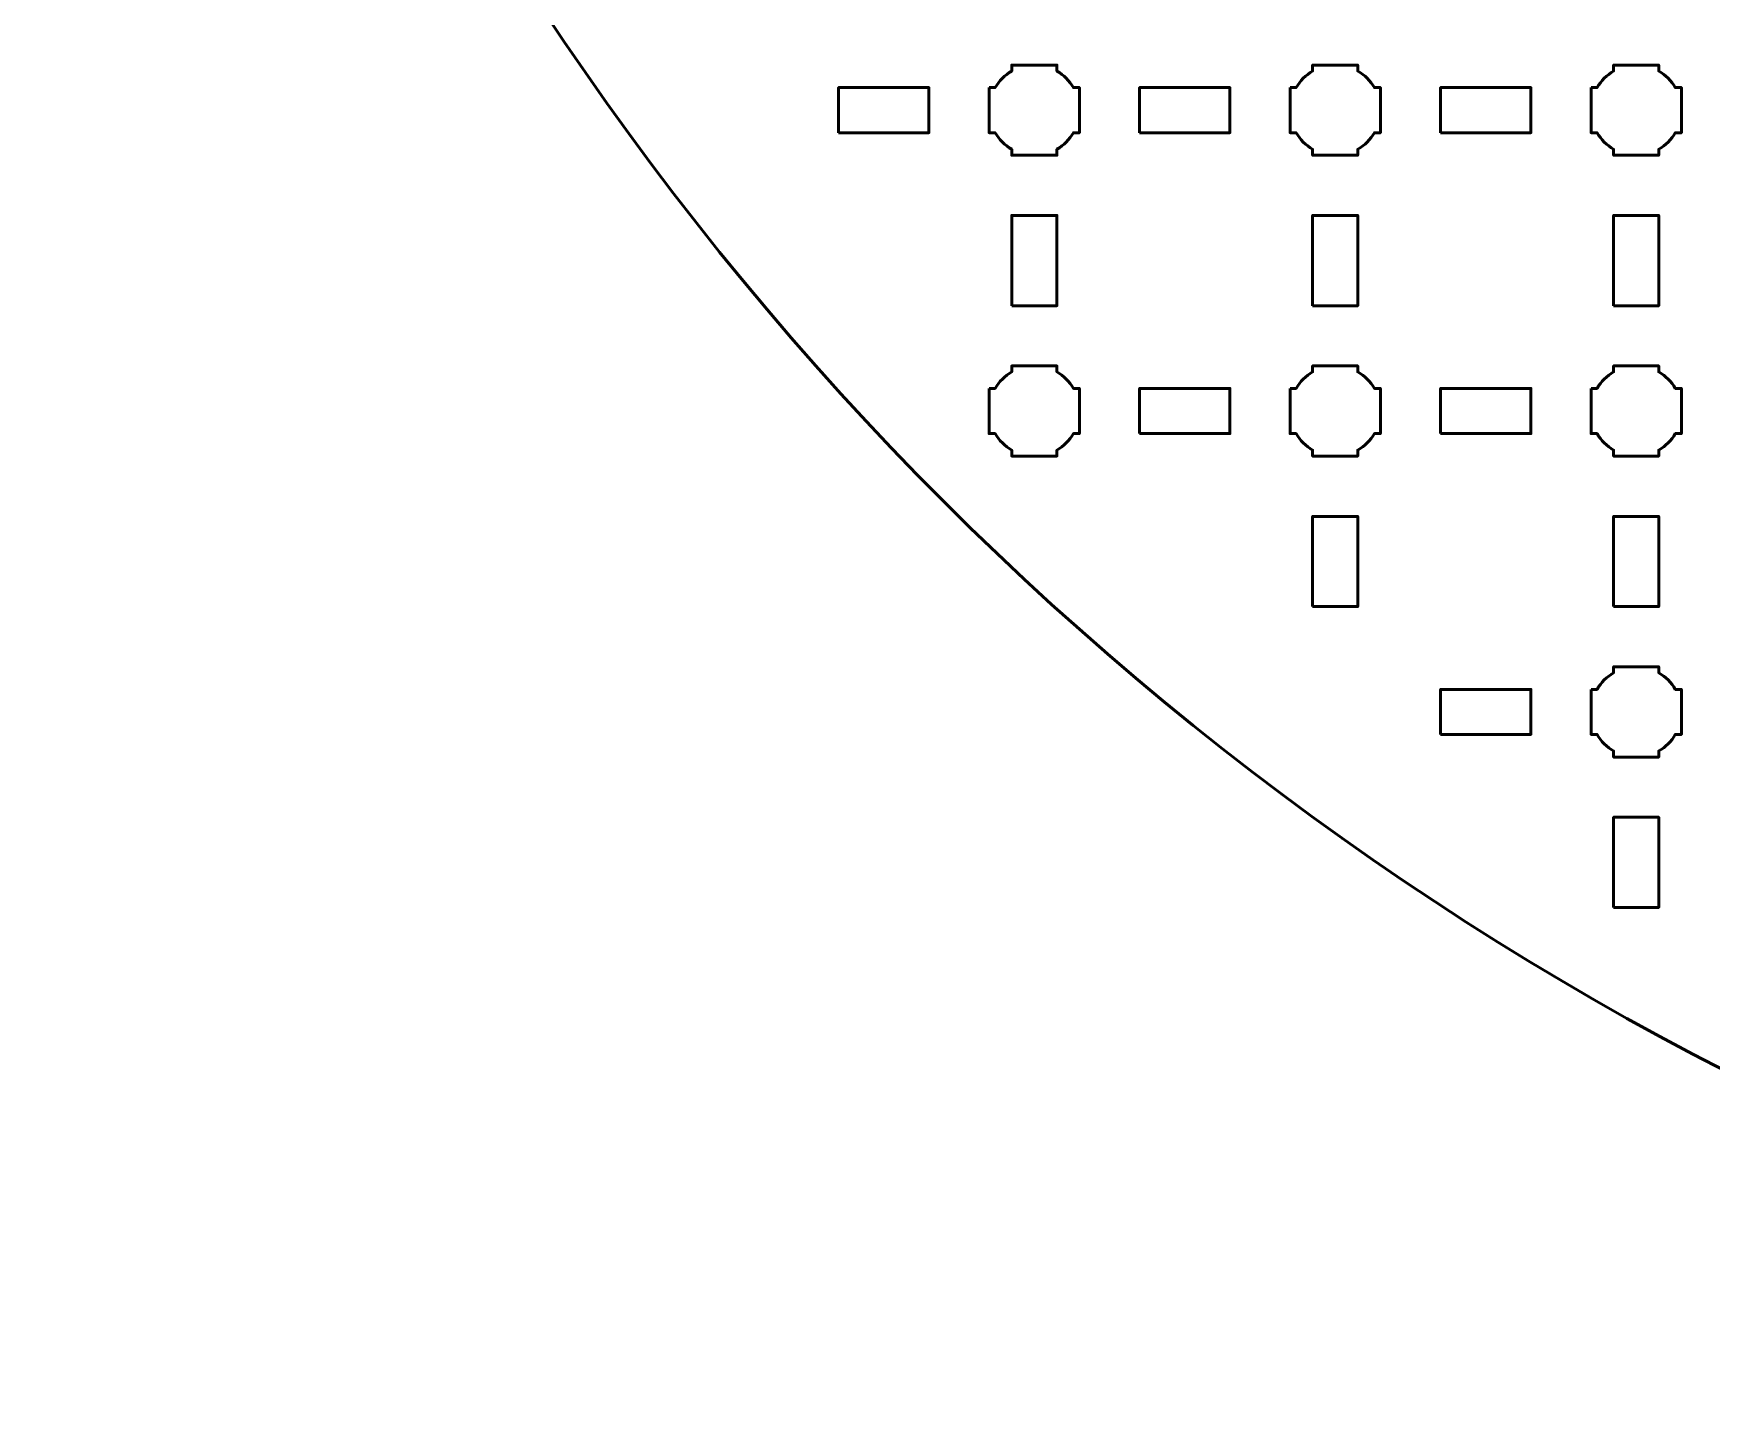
# Model space of a CAD drawing. Header units: centimetres. Extents: x -31.1 to 10.1, y -35.5 to 5.8.
# Drawn here: x -31.15 to -20, y -35.5 to -26.34 of the extents above; entities that cross this region are included whole.
import ezdxf

# ---------------------------------------------------------------- set-up
doc = ezdxf.new("R2010")
doc.units = ezdxf.units.CM
doc.header["$MEASUREMENT"] = 0
doc.layers.add('Layer 1', color=7, linetype='Continuous')

msp = doc.modelspace()

# ---------------------------------------------------------------- linework, layer by layer
at = {"layer": 'Layer 1', "lineweight": 53}
for points in [[(-25.8, -27), (-25.2, -27), (-25.2, -26.7), (-25.8, -26.7), (-25.8, -27)], [(-23.8, -27), (-23.2, -27), (-23.2, -26.7), (-23.8, -26.7), (-23.8, -27)], [(-21.8, -27), (-21.2, -27), (-21.2, -26.7), (-21.8, -26.7), (-21.8, -27)], [(-24.65, -28.15), (-24.35, -28.15), (-24.35, -27.55), (-24.65, -27.55), (-24.65, -28.15)], [(-22.65, -28.15), (-22.35, -28.15), (-22.35, -27.55), (-22.65, -27.55), (-22.65, -28.15)], [(-20.65, -28.15), (-20.35, -28.15), (-20.35, -27.55), (-20.65, -27.55), (-20.65, -28.15)], [(-23.8, -29), (-23.2, -29), (-23.2, -28.7), (-23.8, -28.7), (-23.8, -29)], [(-21.8, -29), (-21.2, -29), (-21.2, -28.7), (-21.8, -28.7), (-21.8, -29)], [(-22.65, -30.15), (-22.35, -30.15), (-22.35, -29.55), (-22.65, -29.55), (-22.65, -30.15)], [(-20.65, -30.15), (-20.35, -30.15), (-20.35, -29.55), (-20.65, -29.55), (-20.65, -30.15)], [(-21.8, -31), (-21.2, -31), (-21.2, -30.7), (-21.8, -30.7), (-21.8, -31)], [(-20.65, -32.15), (-20.35, -32.15), (-20.35, -31.55), (-20.65, -31.55), (-20.65, -32.15)]]:
    msp.add_lwpolyline(points, close=True, dxfattribs=at)
at = {"layer": 'Layer 1', "color": 250, "lineweight": 53}
msp.add_ellipse((-10.5, -14.85), major_axis=(0, 20.65), ratio=1, dxfattribs=at)
at = {"layer": 'Layer 1', "lineweight": 53}
for points in [[(-24.8, -26.7), (-24.8, -26.7), (-24.75985, -26.7), (-24.75985, -26.7), (-24.75985, -26.7), (-24.7335, -26.65447), (-24.69553, -26.6165), (-24.65, -26.59015), (-24.65, -26.59015), (-24.65, -26.59015), (-24.65, -26.55), (-24.65, -26.55), (-24.65, -26.55), (-24.65, -26.55), (-24.5, -26.55), (-24.5, -26.55), (-24.5, -26.55), (-24.5, -26.55), (-24.35, -26.55), (-24.35, -26.55), (-24.35, -26.55), (-24.35, -26.55), (-24.35, -26.59015), (-24.35, -26.59015), (-24.35, -26.59015), (-24.30447, -26.6165), (-24.2665, -26.65447), (-24.24015, -26.7), (-24.24015, -26.7), (-24.24015, -26.7), (-24.2, -26.7), (-24.2, -26.7), (-24.2, -26.7), (-24.2, -26.7), (-24.2, -26.85), (-24.2, -26.85), (-24.2, -26.85), (-24.2, -26.85), (-24.2, -27), (-24.2, -27), (-24.2, -27), (-24.2, -27), (-24.24015, -27), (-24.24015, -27), (-24.24015, -27), (-24.2665, -27.04553), (-24.30447, -27.0835), (-24.35, -27.10985), (-24.35, -27.10985), (-24.35, -27.10985), (-24.35, -27.15), (-24.35, -27.15), (-24.35, -27.15), (-24.35, -27.15), (-24.5, -27.15), (-24.5, -27.15), (-24.5, -27.15), (-24.5, -27.15), (-24.65, -27.15), (-24.65, -27.15), (-24.65, -27.15), (-24.65, -27.15), (-24.65, -27.10985), (-24.65, -27.10985), (-24.65, -27.10985), (-24.69553, -27.0835), (-24.7335, -27.04553), (-24.75985, -27), (-24.75985, -27), (-24.75985, -27), (-24.8, -27), (-24.8, -27), (-24.8, -27), (-24.8, -27), (-24.8, -26.85), (-24.8, -26.85), (-24.8, -26.85), (-24.8, -26.85), (-24.8, -26.7), (-24.8, -26.7)], [(-22.8, -26.7), (-22.8, -26.7), (-22.75985, -26.7), (-22.75985, -26.7), (-22.75985, -26.7), (-22.7335, -26.65447), (-22.69553, -26.6165), (-22.65, -26.59015), (-22.65, -26.59015), (-22.65, -26.59015), (-22.65, -26.55), (-22.65, -26.55), (-22.65, -26.55), (-22.65, -26.55), (-22.5, -26.55), (-22.5, -26.55), (-22.5, -26.55), (-22.5, -26.55), (-22.35, -26.55), (-22.35, -26.55), (-22.35, -26.55), (-22.35, -26.55), (-22.35, -26.59015), (-22.35, -26.59015), (-22.35, -26.59015), (-22.30447, -26.6165), (-22.2665, -26.65447), (-22.24015, -26.7), (-22.24015, -26.7), (-22.24015, -26.7), (-22.2, -26.7), (-22.2, -26.7), (-22.2, -26.7), (-22.2, -26.7), (-22.2, -26.85), (-22.2, -26.85), (-22.2, -26.85), (-22.2, -26.85), (-22.2, -27), (-22.2, -27), (-22.2, -27), (-22.2, -27), (-22.24015, -27), (-22.24015, -27), (-22.24015, -27), (-22.2665, -27.04553), (-22.30447, -27.0835), (-22.35, -27.10985), (-22.35, -27.10985), (-22.35, -27.10985), (-22.35, -27.15), (-22.35, -27.15), (-22.35, -27.15), (-22.35, -27.15), (-22.5, -27.15), (-22.5, -27.15), (-22.5, -27.15), (-22.5, -27.15), (-22.65, -27.15), (-22.65, -27.15), (-22.65, -27.15), (-22.65, -27.15), (-22.65, -27.10985), (-22.65, -27.10985), (-22.65, -27.10985), (-22.69553, -27.0835), (-22.7335, -27.04553), (-22.75985, -27), (-22.75985, -27), (-22.75985, -27), (-22.8, -27), (-22.8, -27), (-22.8, -27), (-22.8, -27), (-22.8, -26.85), (-22.8, -26.85), (-22.8, -26.85), (-22.8, -26.85), (-22.8, -26.7), (-22.8, -26.7)], [(-20.8, -26.7), (-20.8, -26.7), (-20.75985, -26.7), (-20.75985, -26.7), (-20.75985, -26.7), (-20.7335, -26.65447), (-20.69553, -26.6165), (-20.65, -26.59015), (-20.65, -26.59015), (-20.65, -26.59015), (-20.65, -26.55), (-20.65, -26.55), (-20.65, -26.55), (-20.65, -26.55), (-20.5, -26.55), (-20.5, -26.55), (-20.5, -26.55), (-20.5, -26.55), (-20.35, -26.55), (-20.35, -26.55), (-20.35, -26.55), (-20.35, -26.55), (-20.35, -26.59015), (-20.35, -26.59015), (-20.35, -26.59015), (-20.30447, -26.6165), (-20.2665, -26.65447), (-20.24015, -26.7), (-20.24015, -26.7), (-20.24015, -26.7), (-20.2, -26.7), (-20.2, -26.7), (-20.2, -26.7), (-20.2, -26.7), (-20.2, -26.85), (-20.2, -26.85), (-20.2, -26.85), (-20.2, -26.85), (-20.2, -27), (-20.2, -27), (-20.2, -27), (-20.2, -27), (-20.24015, -27), (-20.24015, -27), (-20.24015, -27), (-20.2665, -27.04553), (-20.30447, -27.0835), (-20.35, -27.10985), (-20.35, -27.10985), (-20.35, -27.10985), (-20.35, -27.15), (-20.35, -27.15), (-20.35, -27.15), (-20.35, -27.15), (-20.5, -27.15), (-20.5, -27.15), (-20.5, -27.15), (-20.5, -27.15), (-20.65, -27.15), (-20.65, -27.15), (-20.65, -27.15), (-20.65, -27.15), (-20.65, -27.10985), (-20.65, -27.10985), (-20.65, -27.10985), (-20.69553, -27.0835), (-20.7335, -27.04553), (-20.75985, -27), (-20.75985, -27), (-20.75985, -27), (-20.8, -27), (-20.8, -27), (-20.8, -27), (-20.8, -27), (-20.8, -26.85), (-20.8, -26.85), (-20.8, -26.85), (-20.8, -26.85), (-20.8, -26.7), (-20.8, -26.7)], [(-24.8, -28.7), (-24.8, -28.7), (-24.75985, -28.7), (-24.75985, -28.7), (-24.75985, -28.7), (-24.7335, -28.65447), (-24.69553, -28.6165), (-24.65, -28.59015), (-24.65, -28.59015), (-24.65, -28.59015), (-24.65, -28.55), (-24.65, -28.55), (-24.65, -28.55), (-24.65, -28.55), (-24.5, -28.55), (-24.5, -28.55), (-24.5, -28.55), (-24.5, -28.55), (-24.35, -28.55), (-24.35, -28.55), (-24.35, -28.55), (-24.35, -28.55), (-24.35, -28.59015), (-24.35, -28.59015), (-24.35, -28.59015), (-24.30447, -28.6165), (-24.2665, -28.65447), (-24.24015, -28.7), (-24.24015, -28.7), (-24.24015, -28.7), (-24.2, -28.7), (-24.2, -28.7), (-24.2, -28.7), (-24.2, -28.7), (-24.2, -28.85), (-24.2, -28.85), (-24.2, -28.85), (-24.2, -28.85), (-24.2, -29), (-24.2, -29), (-24.2, -29), (-24.2, -29), (-24.24015, -29), (-24.24015, -29), (-24.24015, -29), (-24.2665, -29.04553), (-24.30447, -29.0835), (-24.35, -29.10985), (-24.35, -29.10985), (-24.35, -29.10985), (-24.35, -29.15), (-24.35, -29.15), (-24.35, -29.15), (-24.35, -29.15), (-24.5, -29.15), (-24.5, -29.15), (-24.5, -29.15), (-24.5, -29.15), (-24.65, -29.15), (-24.65, -29.15), (-24.65, -29.15), (-24.65, -29.15), (-24.65, -29.10985), (-24.65, -29.10985), (-24.65, -29.10985), (-24.69553, -29.0835), (-24.7335, -29.04553), (-24.75985, -29), (-24.75985, -29), (-24.75985, -29), (-24.8, -29), (-24.8, -29), (-24.8, -29), (-24.8, -29), (-24.8, -28.85), (-24.8, -28.85), (-24.8, -28.85), (-24.8, -28.85), (-24.8, -28.7), (-24.8, -28.7)], [(-22.8, -28.7), (-22.8, -28.7), (-22.75985, -28.7), (-22.75985, -28.7), (-22.75985, -28.7), (-22.7335, -28.65447), (-22.69553, -28.6165), (-22.65, -28.59015), (-22.65, -28.59015), (-22.65, -28.59015), (-22.65, -28.55), (-22.65, -28.55), (-22.65, -28.55), (-22.65, -28.55), (-22.5, -28.55), (-22.5, -28.55), (-22.5, -28.55), (-22.5, -28.55), (-22.35, -28.55), (-22.35, -28.55), (-22.35, -28.55), (-22.35, -28.55), (-22.35, -28.59015), (-22.35, -28.59015), (-22.35, -28.59015), (-22.30447, -28.6165), (-22.2665, -28.65447), (-22.24015, -28.7), (-22.24015, -28.7), (-22.24015, -28.7), (-22.2, -28.7), (-22.2, -28.7), (-22.2, -28.7), (-22.2, -28.7), (-22.2, -28.85), (-22.2, -28.85), (-22.2, -28.85), (-22.2, -28.85), (-22.2, -29), (-22.2, -29), (-22.2, -29), (-22.2, -29), (-22.24015, -29), (-22.24015, -29), (-22.24015, -29), (-22.2665, -29.04553), (-22.30447, -29.0835), (-22.35, -29.10985), (-22.35, -29.10985), (-22.35, -29.10985), (-22.35, -29.15), (-22.35, -29.15), (-22.35, -29.15), (-22.35, -29.15), (-22.5, -29.15), (-22.5, -29.15), (-22.5, -29.15), (-22.5, -29.15), (-22.65, -29.15), (-22.65, -29.15), (-22.65, -29.15), (-22.65, -29.15), (-22.65, -29.10985), (-22.65, -29.10985), (-22.65, -29.10985), (-22.69553, -29.0835), (-22.7335, -29.04553), (-22.75985, -29), (-22.75985, -29), (-22.75985, -29), (-22.8, -29), (-22.8, -29), (-22.8, -29), (-22.8, -29), (-22.8, -28.85), (-22.8, -28.85), (-22.8, -28.85), (-22.8, -28.85), (-22.8, -28.7), (-22.8, -28.7)], [(-20.8, -28.7), (-20.8, -28.7), (-20.75985, -28.7), (-20.75985, -28.7), (-20.75985, -28.7), (-20.7335, -28.65447), (-20.69553, -28.6165), (-20.65, -28.59015), (-20.65, -28.59015), (-20.65, -28.59015), (-20.65, -28.55), (-20.65, -28.55), (-20.65, -28.55), (-20.65, -28.55), (-20.5, -28.55), (-20.5, -28.55), (-20.5, -28.55), (-20.5, -28.55), (-20.35, -28.55), (-20.35, -28.55), (-20.35, -28.55), (-20.35, -28.55), (-20.35, -28.59015), (-20.35, -28.59015), (-20.35, -28.59015), (-20.30447, -28.6165), (-20.2665, -28.65447), (-20.24015, -28.7), (-20.24015, -28.7), (-20.24015, -28.7), (-20.2, -28.7), (-20.2, -28.7), (-20.2, -28.7), (-20.2, -28.7), (-20.2, -28.85), (-20.2, -28.85), (-20.2, -28.85), (-20.2, -28.85), (-20.2, -29), (-20.2, -29), (-20.2, -29), (-20.2, -29), (-20.24015, -29), (-20.24015, -29), (-20.24015, -29), (-20.2665, -29.04553), (-20.30447, -29.0835), (-20.35, -29.10985), (-20.35, -29.10985), (-20.35, -29.10985), (-20.35, -29.15), (-20.35, -29.15), (-20.35, -29.15), (-20.35, -29.15), (-20.5, -29.15), (-20.5, -29.15), (-20.5, -29.15), (-20.5, -29.15), (-20.65, -29.15), (-20.65, -29.15), (-20.65, -29.15), (-20.65, -29.15), (-20.65, -29.10985), (-20.65, -29.10985), (-20.65, -29.10985), (-20.69553, -29.0835), (-20.7335, -29.04553), (-20.75985, -29), (-20.75985, -29), (-20.75985, -29), (-20.8, -29), (-20.8, -29), (-20.8, -29), (-20.8, -29), (-20.8, -28.85), (-20.8, -28.85), (-20.8, -28.85), (-20.8, -28.85), (-20.8, -28.7), (-20.8, -28.7)], [(-20.8, -30.7), (-20.8, -30.7), (-20.75985, -30.7), (-20.75985, -30.7), (-20.75985, -30.7), (-20.7335, -30.65447), (-20.69553, -30.6165), (-20.65, -30.59015), (-20.65, -30.59015), (-20.65, -30.59015), (-20.65, -30.55), (-20.65, -30.55), (-20.65, -30.55), (-20.65, -30.55), (-20.5, -30.55), (-20.5, -30.55), (-20.5, -30.55), (-20.5, -30.55), (-20.35, -30.55), (-20.35, -30.55), (-20.35, -30.55), (-20.35, -30.55), (-20.35, -30.59015), (-20.35, -30.59015), (-20.35, -30.59015), (-20.30447, -30.6165), (-20.2665, -30.65447), (-20.24015, -30.7), (-20.24015, -30.7), (-20.24015, -30.7), (-20.2, -30.7), (-20.2, -30.7), (-20.2, -30.7), (-20.2, -30.7), (-20.2, -30.85), (-20.2, -30.85), (-20.2, -30.85), (-20.2, -30.85), (-20.2, -31), (-20.2, -31), (-20.2, -31), (-20.2, -31), (-20.24015, -31), (-20.24015, -31), (-20.24015, -31), (-20.2665, -31.04553), (-20.30447, -31.0835), (-20.35, -31.10985), (-20.35, -31.10985), (-20.35, -31.10985), (-20.35, -31.15), (-20.35, -31.15), (-20.35, -31.15), (-20.35, -31.15), (-20.5, -31.15), (-20.5, -31.15), (-20.5, -31.15), (-20.5, -31.15), (-20.65, -31.15), (-20.65, -31.15), (-20.65, -31.15), (-20.65, -31.15), (-20.65, -31.10985), (-20.65, -31.10985), (-20.65, -31.10985), (-20.69553, -31.0835), (-20.7335, -31.04553), (-20.75985, -31), (-20.75985, -31), (-20.75985, -31), (-20.8, -31), (-20.8, -31), (-20.8, -31), (-20.8, -31), (-20.8, -30.85), (-20.8, -30.85), (-20.8, -30.85), (-20.8, -30.85), (-20.8, -30.7), (-20.8, -30.7)]]:
    msp.add_open_spline(points, degree=3, knots=[0, 0, 0, 0, 0.05, 0.05, 0.05, 0.05, 0.1, 0.1, 0.1, 0.1, 0.15, 0.15, 0.15, 0.15, 0.2, 0.2, 0.2, 0.2, 0.25, 0.25, 0.25, 0.25, 0.3, 0.3, 0.3, 0.3, 0.35, 0.35, 0.35, 0.35, 0.4, 0.4, 0.4, 0.4, 0.45, 0.45, 0.45, 0.45, 0.5, 0.5, 0.5, 0.5, 0.55, 0.55, 0.55, 0.55, 0.6, 0.6, 0.6, 0.6, 0.65, 0.65, 0.65, 0.65, 0.7, 0.7, 0.7, 0.7, 0.75, 0.75, 0.75, 0.75, 0.8, 0.8, 0.8, 0.8, 0.85, 0.85, 0.85, 0.85, 0.9, 0.9, 0.9, 0.9, 0.95, 0.95, 0.95, 0.95, 1, 1, 1, 1], dxfattribs=at)

doc.saveas('drawing.dxf')
